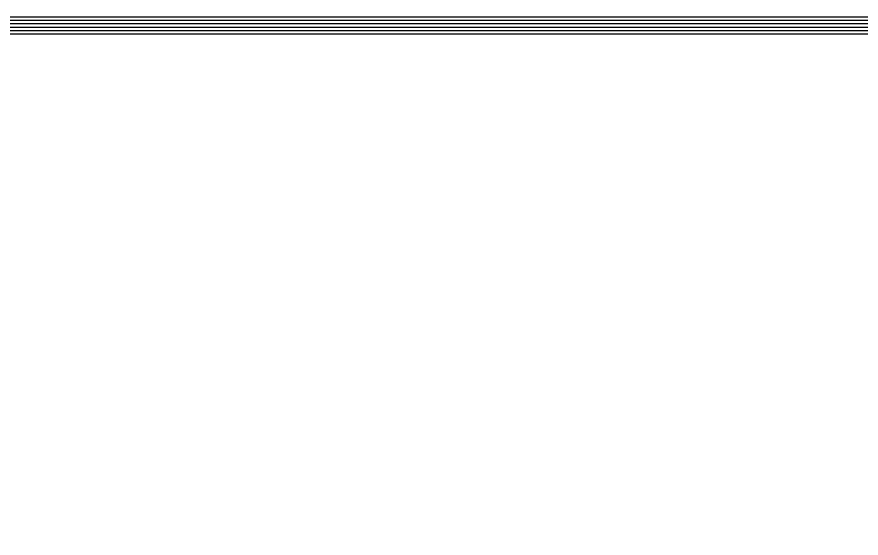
# Model space of a CAD drawing. Header units: millimetres. Extents: x 2046 to 14753, y 2361 to 29276.
# Drawn here: x 5561 to 6805, y 28507 to 29276 of the extents above; entities that cross this region are included whole.
import ezdxf

# ---------------------------------------------------------------- set-up
doc = ezdxf.new("R2010")
doc.units = ezdxf.units.MM
doc.layers.add('yazi', color=251, linetype='Continuous', lineweight=25)

msp = doc.modelspace()

# ---------------------------------------------------------------- linework, layer by layer
at = {"layer": 'yazi'}
for points in [[(2995.515, 26057.18), (2995.515, 29275.994), (11484.215, 29275.994), (11484.215, 26057.18)], [(3000.515, 26057.18), (3000.515, 29270.994), (11479.215, 29270.994), (11479.215, 11151.662)], [(3005.515, 8020.024), (3005.515, 29265.994), (11474.215, 29265.994), (11474.215, 26057.18)], [(3010.515, 26057.18), (3010.515, 29260.994), (11469.215, 29260.994), (11469.215, 11151.662)], [(3015.515, 8020.024), (3015.515, 29255.994), (11464.215, 29255.994), (11464.215, 26057.18)], [(3020.515, 26057.18), (3020.515, 29250.994), (11459.215, 29250.994), (11459.215, 11151.662)]]:
    msp.add_lwpolyline(points, dxfattribs=at)

doc.saveas('drawing.dxf')
